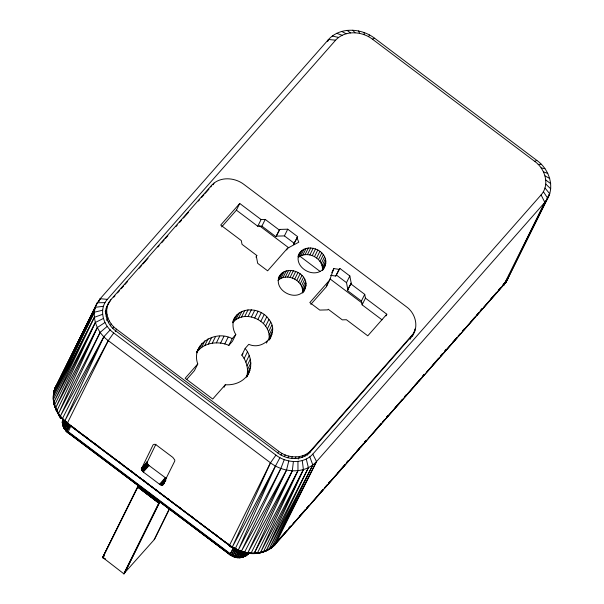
<?xml version="1.0" encoding="UTF-8"?>
<svg xmlns="http://www.w3.org/2000/svg" width="604" height="604" viewBox="0 0 604 604"><rect width="100%" height="100%" fill="white"/><g stroke="black" fill="none" stroke-linecap="round" stroke-linejoin="round"><path stroke-width="0.91" d="M104.998 302.642L97.35 302.74C90.011 315.824 96.791 332.366 108.252 340.633L270.471 462.8C283.57 472.879 304.71 474.457 316.534 461.554L544.831 202.355C556.193 189.596 549.821 169.399 536.82 160.392L374.601 38.233C361.502 28.154 340.362 26.576 328.538 39.471L100.241 298.678L97.35 302.74L54.964 388.251C50.026 400.981 56.806 415.409 67.338 423.064L229.777 545.487C235.477 548.885 229.241 547.156 229.55 545.223L270.471 462.8L275.937 455.122C286.417 463.185 303.336 464.453 312.789 454.132L541.086 194.926C550.176 184.726 545.08 168.561 534.676 161.359L372.464 39.2C361.985 31.136 345.073 29.875 335.613 40.196L107.316 299.395C98.225 309.595 103.322 325.76 113.726 332.963L275.937 455.122M277.991 280.49C286.726 272.079 303.661 280.369 302.649 292.396L305.979 285.684C307.474 271.211 283.374 263.789 278.331 278.489M302.143 250.358L298.814 257.062C308.025 250.305 323.329 258.406 322.438 269.928L325.767 263.223C327.262 248.742 303.163 241.328 298.119 256.021M364.144 34.67L364.212 32.571M243.231 551.822C253.333 556.027 267.927 552.796 275.613 543.985L316.534 461.554L312.789 454.132M160.49 501.796L159.26 503.185L124.265 573.694L123.797 573.762L102.635 557.409L137.637 486.899L138.86 485.503M245.164 348.417C251.785 356.39 252.865 368.432 246.553 376.956C248.939 369.452 246.606 361.177 241.842 355.122L245.164 348.417L248.78 344.318C263.706 351.075 280.301 332.63 268.939 319.425C260.686 306.681 237.266 305.873 232.638 322.226M53.469 396.715L53.341 399.463L54.194 390.592L57.591 383.321L57.591 384.046M141.321 469.014L153.099 444.846L154.262 444.242L156.149 444.876L172.857 457.424L174.782 460.021L174.722 461.131L162.891 484.861L161.472 485.163L159.539 484.242L143.314 472.026L141.389 469.429L147.029 462.536L155.892 444.234M141.442 468.319L147.15 461.834L147.248 463.389L148.569 465.171L166.221 478.36L160.513 484.838M159.267 503.079L158.799 503.2L137.637 486.899L159.267 503.079L160.498 501.682M62.484 421.418L62.854 418.534L62.28 422.241L62.907 425.865L64.107 428.583L67.95 432.706L65.979 431.045L62.952 424.393L62.484 421.418L63.284 419.742L62.28 422.241L62.469 423.057M160.43 501.546L158.965 503.275L124.265 573.694L123.797 573.762L158.799 503.2L160.302 501.426M242.846 557.228L246.077 555.718L248.742 553.226C245.292 557.092 238.067 559.629 233.982 556.443M413.597 333.4L310.917 450.418C302.657 459.463 287.836 458.353 278.678 451.286L116.459 329.127C107.353 322.838 102.884 308.667 110.849 299.758L211.679 185.277C219.939 176.232 234.767 177.342 243.925 184.409L406.145 306.568C415.386 312.947 419.161 326.424 412.351 335.915M53.613 393.264C53.469 397.07 52.631 402.294 54.836 405.458C66.538 430.161 57.478 413.959 54.194 404.771L54.277 404.461C52.367 397.742 53.19 390.124 57.101 384.265M123.797 573.762L154.322 539.568L169.241 508.93M293.401 461.547L292.298 470.833L254.239 553.294C245.405 553.49 236.617 550.501 229.55 545.223C238.444 552.388 250.252 554.812 261.358 552.562L269.376 549.119L275.613 543.985L271.445 547.873L266.273 550.705L260.49 552.554L254.239 553.294L297.976 470.675L297.946 461.426M268.833 340.127C272.766 321.57 244.696 307.942 232.706 322.747M303.887 291.339L305.979 285.684M322.461 270.584L324.507 267.202L325.767 263.223M414.865 329.006L414.329 331.581L412.117 336.428M123.963 573.777L159.199 502.943L137.637 486.899M67.844 423.057L67.203 423.495L108.252 340.633L113.726 332.963M62.816 420.346L62.642 419.402L62.28 422.241L62.74 425.171L63.488 425.858L64.107 428.583L67.829 432.706L70.895 425.933M238.044 549.685L234.058 556.979L231.257 555.657L230.026 554.404L233.514 547.284M55.062 388.017L53.53 393.612L54.194 394.654M288.795 460.95L286.538 470.086L247.776 552.902L292.298 470.833L251.022 553.241M53.348 398.814L54.262 405.058M257.349 552.924C247.58 554.442 237.266 551.369 229.482 545.374C237.795 551.988 250.298 555.076 261.547 552.305M53.605 393.967L55.04 388.765L56.315 386.401M508.508 276.632C509.353 277.787 500.837 289.467 503.917 283.857M57.297 410.811L56.331 410.539L54.194 404.771M237.47 550.357L237.621 549.866L241.63 551.263M235.137 317.198C231.823 322.483 232.532 329.422 235.802 334.548L232.193 338.648C215.658 329.467 190.494 344.114 197.757 363.955L194.428 370.66L186.621 379.523M231.657 555.34L231.257 555.657L234.729 548.122M66.485 422.219L63.986 428.017L67.754 432.472L231.257 555.657M509.134 274.971L507.103 280.18L503.91 284.786L275.235 544.355C270.169 549.738 261.796 554.027 254.745 552.954M59.479 415.718L56.278 410.297L54.277 404.461M508.666 276.436L506.718 280.754L503.811 284.937M310.834 304.356L326.356 286.734L327.949 282.332M326.356 286.734L329.686 280.029L333.816 268.584L339.086 269.361L339.878 268.455L349.829 275.96L351.211 283.163L347.338 290.479L361.403 301.064L362.121 304.839L382.007 319.818M230.351 554.782L231.355 555.665L67.814 432.245L65.949 430.584L68.577 423.759M244.544 552.275L286.538 470.086L241.343 551.376L280.868 468.455L284.257 459.652M229.973 554.631L234.292 556.692L236.209 556.518L238.459 550.727M64.379 421.094L62.74 425.171L63.986 428.017L68.101 431.566L230.313 553.725L234.646 556.05L237.04 550.259M506.945 280.467L503.532 285.156L507.36 278.535M505.548 282.702L503.691 285.058L506.718 280.754L508.055 277.515M233.952 556.896L240.022 557.794L242.498 556.699L244.265 552.441M67.293 423.464L65.126 428.629L68.003 423.087M246.779 376.926L249.882 370.244M230.026 554.404L231.37 555.31L233.121 555.423L234.292 556.692L240.528 557.545L243.208 551.754M105.156 558.889L102.574 557.545L104.477 555.318M154.322 539.568L169.739 508.508M279.584 275.975C272.389 290.116 296.587 303.042 304.726 289.663M299.365 253.506C292.683 266.772 313.748 279.539 323.291 268.908M236.028 548.84L233.121 555.423L236.67 549.142M270.471 462.8L232.291 547.118L279.924 457.689M241.962 551.309L239.403 556.956L237.04 557.711L236.458 557.047M63.797 420.331L62.62 422.906L64.228 420.248M247.746 554.208L248.501 552.562M244.409 556.027L246.077 555.718L247.776 552.547M107.248 326.349L100.158 332.374L60.309 416.224L103.85 336.775L110.2 329.875M65.451 421.743L63.488 425.858L65.776 421.849M246.553 553.211L245.337 555.763L242.498 556.699L239.403 556.956L234.646 556.05M239.056 550.901L236.209 556.518L237.41 557.454L240.505 551.173M154.186 539.629L154.171 539.493M327.723 41.17L328.538 39.471L335.613 40.196M306.281 459.063L308.395 467.715L268.923 549.383L312.819 464.997L309.814 456.881M102.605 310.214L94.352 312.208L53.311 396.541L94.337 317.327L102.589 314.314M56.836 410.916L97.289 327.564L104.953 322.506M235.19 548.787L275.454 466.001L238.218 550.206L280.868 468.455M263.45 551.762L303.397 469.625L302.279 460.588M68.969 424.219L66.206 429.889L69.15 425.073M541.086 194.926L544.831 202.355L505.646 282.566L547.722 198.293L543.404 191.679M238.942 557.115L239.486 557.651L243.48 556.948L245.934 552.298M67.814 432.245L67.112 430.758L69.89 425.11M257.41 553.068L297.976 470.675L260.49 552.554L303.397 469.625L266.273 550.705L308.395 467.715M97.35 302.74L58.007 382.483L60.121 378.293M54.103 390.924L95.364 307.293L103.412 306.288M54.503 405.246L95.326 322.498L103.382 318.451M98.988 301.2L100.241 298.678L107.316 299.395M107.338 305.647L108.999 302.294M105.994 308.478L107.663 305.126M110.019 301.434L110.849 299.758M105.202 311.528L106.87 308.176M105.39 313.876L106.636 311.362M106.145 316.3L106.976 314.624M106.629 320.377L107.882 317.863M108.486 322.687L109.316 321.011M110.434 325.662L111.264 323.986M112.827 328.387L113.665 326.711M115.213 331.641L116.459 329.127M210.849 186.953L211.679 185.277M213.167 184.764L213.997 183.088M236.406 210.169L239.735 203.465L261.094 219.546L265.239 219.433L279.297 230.026L275.968 236.73L261.909 226.138L257.765 226.251L236.406 210.169L221.676 226.893M327.708 41.155L328.538 39.471M257.765 226.251L261.094 219.546M196.489 352.638L198.157 349.286M199.841 346.077L196.511 352.781C203.397 342.4 218.052 340.641 228.863 345.352L232.472 341.252L235.802 334.548M198.769 349.92L202.098 343.215M201.555 347.474L204.877 340.769M261.909 226.138L265.239 219.433M204.786 345.503L208.116 338.799M208.395 344.046L211.725 337.342M102.65 557.756L137.84 486.854L102.574 557.545L105.088 558.76M212.298 343.155L215.628 336.443M256.013 257.183L256.843 255.507L242.023 244.348L241.298 240.573L220.709 225.066L239.735 203.465M216.391 342.83L219.72 336.126M220.588 343.102L223.918 336.398M233.612 321.592L236.942 314.888M275.968 236.73L279.833 229.414L287.746 229.195L297.697 236.7L293.574 244.303L297.281 237.538M235.877 319.652L239.207 312.947M224.779 343.948L228.108 337.243M238.535 318.134L241.864 311.43M241.502 317.085L244.831 310.381M228.863 345.352L232.193 338.648M276.504 236.119L284.416 235.907L287.746 229.195M244.711 316.534L248.04 309.829M248.048 316.496L251.377 309.792M251.43 316.979L254.76 310.267M286.681 249.943L287.512 248.267L298.791 242.204L296.904 237.599M254.752 317.961L258.082 311.249M224.084 387.232L225.337 384.718C234.269 385.473 243.986 381.683 248.448 373.574M257.916 319.41L261.245 312.706M278.301 279.297L280.8 274.269M279.025 279.524L282.355 272.819M280.883 278.384L284.212 271.679M260.837 321.298L264.167 314.593M282.982 277.583L286.311 270.879M244.152 358.534L247.481 351.83M285.262 277.138L288.591 270.433M263.427 323.563L266.757 316.858M287.647 277.077L290.977 270.373M245.896 362.158L249.226 355.454M298.089 256.828L300.581 251.8M265.609 326.137L268.939 319.425M290.063 277.395L293.393 270.683M300.671 255.922L304.001 249.218M247.028 365.903L250.358 359.199M302.77 255.114L306.1 248.41M267.323 328.946L270.652 322.234M292.449 278.074L295.779 271.37M247.519 369.678L250.849 362.974M305.05 254.677L308.38 247.972M247.361 373.393L250.69 366.681M268.516 331.906L271.838 325.201M294.722 279.101L298.051 272.396M307.428 254.616L310.758 247.904M269.15 334.941L272.479 328.236M296.813 280.452L300.143 273.748M309.852 254.926L313.182 248.221M266.447 343.087L267.285 341.411M269.218 337.953L272.54 331.249M269.12 340.014L272.034 334.148M269.716 339.38L270.962 336.866M298.663 282.076L301.992 275.371M312.238 255.613L315.56 248.901M300.218 283.925L303.548 277.221M314.51 256.64L317.832 249.935M301.419 285.941L304.748 279.237M316.602 257.983L319.931 251.279M302.242 288.07L305.571 281.366M302.657 290.245L305.986 283.54M318.451 259.607L321.781 252.902M302.672 293.046L303.51 291.37M303.895 291.105L305.556 287.753M319.999 261.457L323.329 254.752M321.207 263.48L324.537 256.776M322.03 265.609L325.36 258.897M322.445 267.776L325.775 261.071M323.261 269.475L325.345 265.284M331.739 272.781L333.816 268.584M330.494 275.296L335.756 276.066L339.086 269.361M335.756 276.066L339.878 268.455M347.881 289.867L346.507 282.664L349.829 275.96M347.338 290.479L351.211 283.163M412.94 334.775L310.086 452.094C301.811 461.124 287.013 460.021 277.84 452.962L278.678 451.286M280.966 455.008L281.796 453.332M361.403 301.064L364.725 294.359L350.667 283.774M284.341 456.624L285.179 454.948M362.121 304.839L365.45 298.134L364.725 294.359M287.889 457.787L288.72 456.111M291.513 458.451L292.344 456.775M295.122 458.61L295.96 456.934M298.225 459.1L299.478 456.586M301.977 457.409L302.808 455.733M305.043 456.073L305.873 454.397M307.353 455.122L308.599 452.607M309.671 452.932L310.917 450.418M385.979 315.9L386.809 314.223L365.45 298.134M410.086 339.289L411.747 335.937M414.102 332.245L414.94 330.569M503.91 284.786L544.831 202.355M507.103 280.18L549.708 193.741L544.989 188.033M53.394 399.433L94.337 317.327L53.794 402.347L95.326 322.498L55.523 408.115L97.289 327.564L58.437 413.634L100.158 332.374M94.352 312.208L53.552 393.695L95.364 307.293L54.964 388.251L57.591 383.321M64.953 420.384L62.952 424.393L64.787 421.282M526.28 240.634L549.708 193.741L543.321 206.258M60.966 376.617L64.349 369.912M66.463 365.722L68.569 361.532M71.951 354.827L72.797 353.151M98.98 301.192L100.241 298.678M62.431 418.678L103.85 336.775L64.779 420.965L108.252 340.633M316.534 461.554L273.62 546.008L312.819 464.997L271.385 547.813L266.877 550.304M243.48 556.948L242.498 556.699L244.56 552.66M539.062 214.609L539.916 212.933M246.606 555.061L247.889 552.584M240.973 556.911L243.563 552.064M57.116 384.408L54.972 388.372L55.251 389.18M246.681 553.272L245.337 555.763L246.077 555.718L248.501 553.604M64.22 427.277L66.923 422.324M242.113 552.124L239.403 556.956L240.528 557.545M243.963 556.314L246.16 552.418M249.686 553.136C245.632 552.705 241.479 552.109 237.455 550.335M237.802 556.82L241.117 551.241M242.498 556.699L245.262 552.033M235.349 548.477L231.672 554.646L230.139 554.095L67.927 431.936L67.112 430.758L65.949 430.584M67.112 430.758L70.374 425.503M230.313 553.725L233.62 548.447M236.209 556.518L240.15 550.229M503.147 285.262L504.068 283.85M255.152 553.521L255.741 553.226M504.355 283.797L476.533 315.673M505.359 282.37L506.718 280.754M109.007 302.853C102.318 311.853 107.127 324.793 115.628 330.803L277.84 452.962M368.478 36.633L369.618 35.024M137.878 487.066L159.131 503.268M505.291 282.385L506.363 280.943M159.078 502.815L158.965 503.275L159.199 502.943M502.687 285.239L503.759 283.835M265.73 550.591L266.915 550.418M271.657 547.609L275.515 544.136M113.756 297.191L115.002 295.779M117.486 292.948L119.358 290.834M121.223 288.712L123.714 285.888M124.96 284.469L127.444 281.645M139.275 268.221L141.759 265.39M143.005 263.978L147.988 258.323M157.946 247.021L159.192 245.602M161.683 242.778L164.167 239.954M165.413 238.535L167.904 235.711M175.998 226.523L177.244 225.111M179.728 222.287L181.6 220.166M183.465 218.044L188.44 212.389M198.399 201.087L199.645 199.667M201.517 197.553L204.001 194.722M205.247 193.31L208.984 189.067M256.843 255.507L256.307 256.119L257.682 263.329L267.64 270.826L287.512 248.267M279.297 230.026L279.833 229.414M197.757 363.955L185.141 378.278L212.721 399.04L225.337 384.718M141.344 468.636L147.051 462.158M241.842 355.122L243.042 353.755M141.389 469.429L147.097 462.951L147.15 461.834L147.248 463.389L141.54 469.867M141.774 470.327L147.482 463.849M142.076 470.788L147.784 464.31M142.446 471.233L148.146 464.748M142.861 471.649L148.569 465.171M143.314 472.026L149.022 465.548M329.686 280.029L309.814 302.589L319.773 310.086L327.685 309.875L328.221 309.263L342.279 319.848L346.424 319.735L367.783 335.824L386.809 314.223M159.539 484.242L165.247 477.764M160.022 484.574L165.73 478.096M161.004 485.035L165.564 479.855M161.472 485.163L166.04 479.976M161.91 485.208L165.33 481.32M162.295 485.171L164.009 483.223M162.627 485.057L163.767 483.759M162.891 484.861L164.213 483.306M102.657 557.583L104.492 555.499M248.591 552.902L245.33 556.05L248.184 553.913M246.077 555.718L249.044 552.736M288.735 528.153L289.98 526.733M328.651 482.83L329.905 481.411M346.741 462.294L347.987 460.875M364.204 442.46L366.077 440.339M386.666 416.964L387.911 415.552M404.756 396.428L406.001 395.008M422.219 376.594L424.091 374.472M440.308 356.058L442.181 353.936M444.672 351.105L445.918 349.686M462.762 330.562L464.008 329.15M480.225 310.735L482.098 308.614M498.315 290.199L500.188 288.07M275.25 543.759L276.496 542.339M280.868 537.386L287.104 530.304M288.976 528.175L290.849 526.054M293.34 523.223L294.586 521.803M299.576 516.141L305.194 509.761M306.439 508.349L308.938 505.518M318.912 494.185L323.283 489.225M324.529 487.813L327.021 484.974M328.893 482.853L330.146 481.433M337.628 472.94L345.111 464.438M346.983 462.317L348.229 460.897M356.964 450.984L363.2 443.902M364.446 442.483L366.318 440.361M376.3 429.029L381.29 423.366M382.536 421.947L384.408 419.825M386.907 416.986L388.153 415.575M395.016 407.783L402.498 399.282M404.997 396.451L406.243 395.039M414.352 385.828L420.588 378.746M422.46 376.624L424.333 374.495M433.06 364.582L438.678 358.21M440.55 356.081L442.422 353.959M444.914 351.128L446.16 349.708M452.404 342.627L456.767 337.674M458.013 336.254L460.512 333.423M463.004 330.592L464.25 329.172M471.112 321.381L474.857 317.13M476.103 315.718L478.602 312.887M480.467 310.758L482.339 308.636M490.448 299.425L496.684 292.344M498.557 290.222L500.429 288.1M287.33 530.297L271.136 548.009L275.394 544.257L273.74 545.895M289.195 528.175L291.068 526.046M292.94 523.925L305.42 509.761M306.666 508.341L309.157 505.51M311.656 502.679L323.502 489.217M324.756 487.805L327.247 484.974M329.12 482.845L345.337 464.431M347.209 462.309L348.455 460.89M350.328 458.768L363.427 443.895M364.673 442.475L366.545 440.354M369.044 437.522L381.517 423.359M382.762 421.939L384.635 419.818M387.126 416.986L402.725 399.282M405.216 396.443L420.814 378.738M422.687 376.617L424.559 374.495M426.424 372.366L438.904 358.202M440.777 356.081L442.641 353.952M445.14 351.12L456.994 337.666M458.24 336.247L460.731 333.416M463.23 330.584L475.084 317.13M476.329 315.711L478.821 312.88M480.693 310.75L482.566 308.629M483.812 307.209L496.911 292.344M498.783 290.214L500.656 288.093M271.136 548.009L275.054 544.423L323.087 489.889M324.96 487.768L341.177 469.353M342.423 467.934L359.267 448.817M360.512 447.398L399.184 403.495M400.429 402.075L417.273 382.951M418.519 381.539L457.198 337.628M458.444 336.209L475.288 317.092M274.171 545.05L270.751 548.017L273.778 545.034M270.751 548.017L273.982 545.057M229.777 545.487C228.176 545.933 236.224 549.655 229.565 545.646L67.203 423.427C62.763 419.757 58.958 415.393 56.368 409.995M249.528 553.385L249.007 552.864M372.464 39.2L374.601 38.233M534.676 161.359L536.82 160.392M247.799 554.155L246.84 554.412M258.95 552.675L262.279 551.814M266.711 550.674L260.55 552.418M59.441 415.507L63.699 420.467L67.225 423.525L63.579 420.407L67.444 423.427M67.754 432.472L65.979 431.045L66.893 431.143M538.202 164.454L541.222 164.258M249.226 553.43L255.567 553.475M541.161 167.972L544.921 168.659M332.253 36.029L338.587 37.44M243.601 552.041L237.546 550.236L232.917 547.715M336.677 33.311L342.121 35.266M543.457 171.823L547.79 173.469M229.414 545.654L237.674 549.972M341.675 31.4L346.122 33.733M233.106 547.458L236.111 549.066M545.019 175.87L549.746 178.535M229.981 554.789L231.355 555.665M229.437 545.495L232.004 547.277M545.812 180.007L550.735 183.707M284.416 235.907L294.367 243.404M336.549 275.167L346.507 282.664M259.493 225.79L288.78 247.851M300.045 256.33L320.324 271.604M330.086 278.957L362.377 303.276M72.201 426.598L75.961 429.429M84.22 435.65L87.225 437.908M93.982 443.004L98.49 446.394M108.999 454.314L110.502 455.446M118.762 461.66L122.521 464.491M130.781 470.712L134.533 473.544M142.793 479.765L146.553 482.588M155.56 489.376L158.565 491.641M167.58 498.428L169.082 499.553M177.342 505.774L181.849 509.172M189.362 514.827L193.861 518.217M214.141 533.491L217.146 535.748M226.16 542.535L229.158 544.8M67.203 423.427L63.579 420.225L232.147 547.307L67.218 423.336L63.579 420.225L59.539 415.22M75.885 438.111L80.392 441.509M87.897 447.164L91.657 449.988M99.917 456.209L103.669 459.04M112.684 465.827L115.689 468.092M124.696 474.872L126.198 476.005M134.458 482.226L138.965 485.624M146.478 491.279L150.985 494.668M161.495 502.588L162.997 503.721M171.257 509.942L174.262 512.2M183.276 518.987L186.281 521.252M193.038 526.341L198.293 530.297M205.058 535.393L206.56 536.518M208.055 537.651L209.558 538.783M217.825 545.004L221.577 547.836M67.761 432.63L230.169 554.865M66.297 431.233L68.139 432.623M347.096 30.351L350.456 32.895M63.699 420.467L67.354 423.487L62.204 418.459M67.338 423.064L63.684 419.946L67.27 423.215M63.579 420.407L67.278 423.525M545.797 184.107L550.72 188.826M230.139 554.095L231.37 555.31M352.774 30.2L355.001 32.775M56.278 410.297L59.637 415.831M358.534 30.947L359.606 33.371M64.19 428.108L62.907 425.865L62.582 423.759M56.527 410.712L54.481 405.284L53.575 399.757"/></g></svg>
